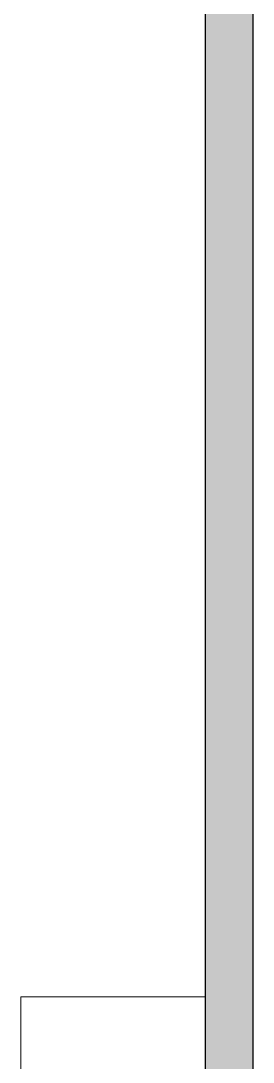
# Model space of a CAD drawing. Header units: millimetres. Extents: x 155927 to 326028, y -36033 to 97293.
# Drawn here: x 203655 to 204247, y 29968 to 32623 of the extents above; entities that cross this region are included whole.
import ezdxf

# ---------------------------------------------------------------- set-up
doc = ezdxf.new("R2010")
doc.units = ezdxf.units.MM
doc.header["$MEASUREMENT"] = 0
for name, color, linetype, lineweight in [('A-WALL-PATT', 7, 'CONTINUOUS', 9), ('I-FURN', 8, 'CONTINUOUS', 9), ('I-WALL', 7, 'CONTINUOUS', 9)]:
    doc.layers.add(name, color=color, linetype=linetype, lineweight=lineweight)

msp = doc.modelspace()

# ---------------------------------------------------------------- hatches: boundary and pattern name
at = {"layer": 'A-WALL-PATT'}
h = msp.add_hatch(color=256, dxfattribs=at)
h.paths.add_polyline_path([(204125.4, 28407.6), (204247.4, 28407.6), (204247.4, 33185.6), (204125.4, 33185.6), (204125.4, 28427.3)], flags=0)
h.paths.add_polyline_path([(204247.4, 34095.6), (204247.4, 34245.6), (204125.4, 34245.6), (204125.4, 34095.6)], flags=0)

# ---------------------------------------------------------------- linework, layer by layer
at = {"layer": 'I-FURN'}
for p, q in [((203655.4, 29335.4), (203655.4, 30135.4)), ((203655.4, 30135.4), (204125.4, 30135.4))]:
    msp.add_line(p, q, dxfattribs=at)
at = {"layer": 'I-WALL', "lineweight": 30}
for p, q in [((204125.4, 33185.6), (204125.4, 28509.6)), ((204247.4, 28529.6), (204247.4, 33185.6))]:
    msp.add_line(p, q, dxfattribs=at)

doc.saveas('drawing.dxf')
